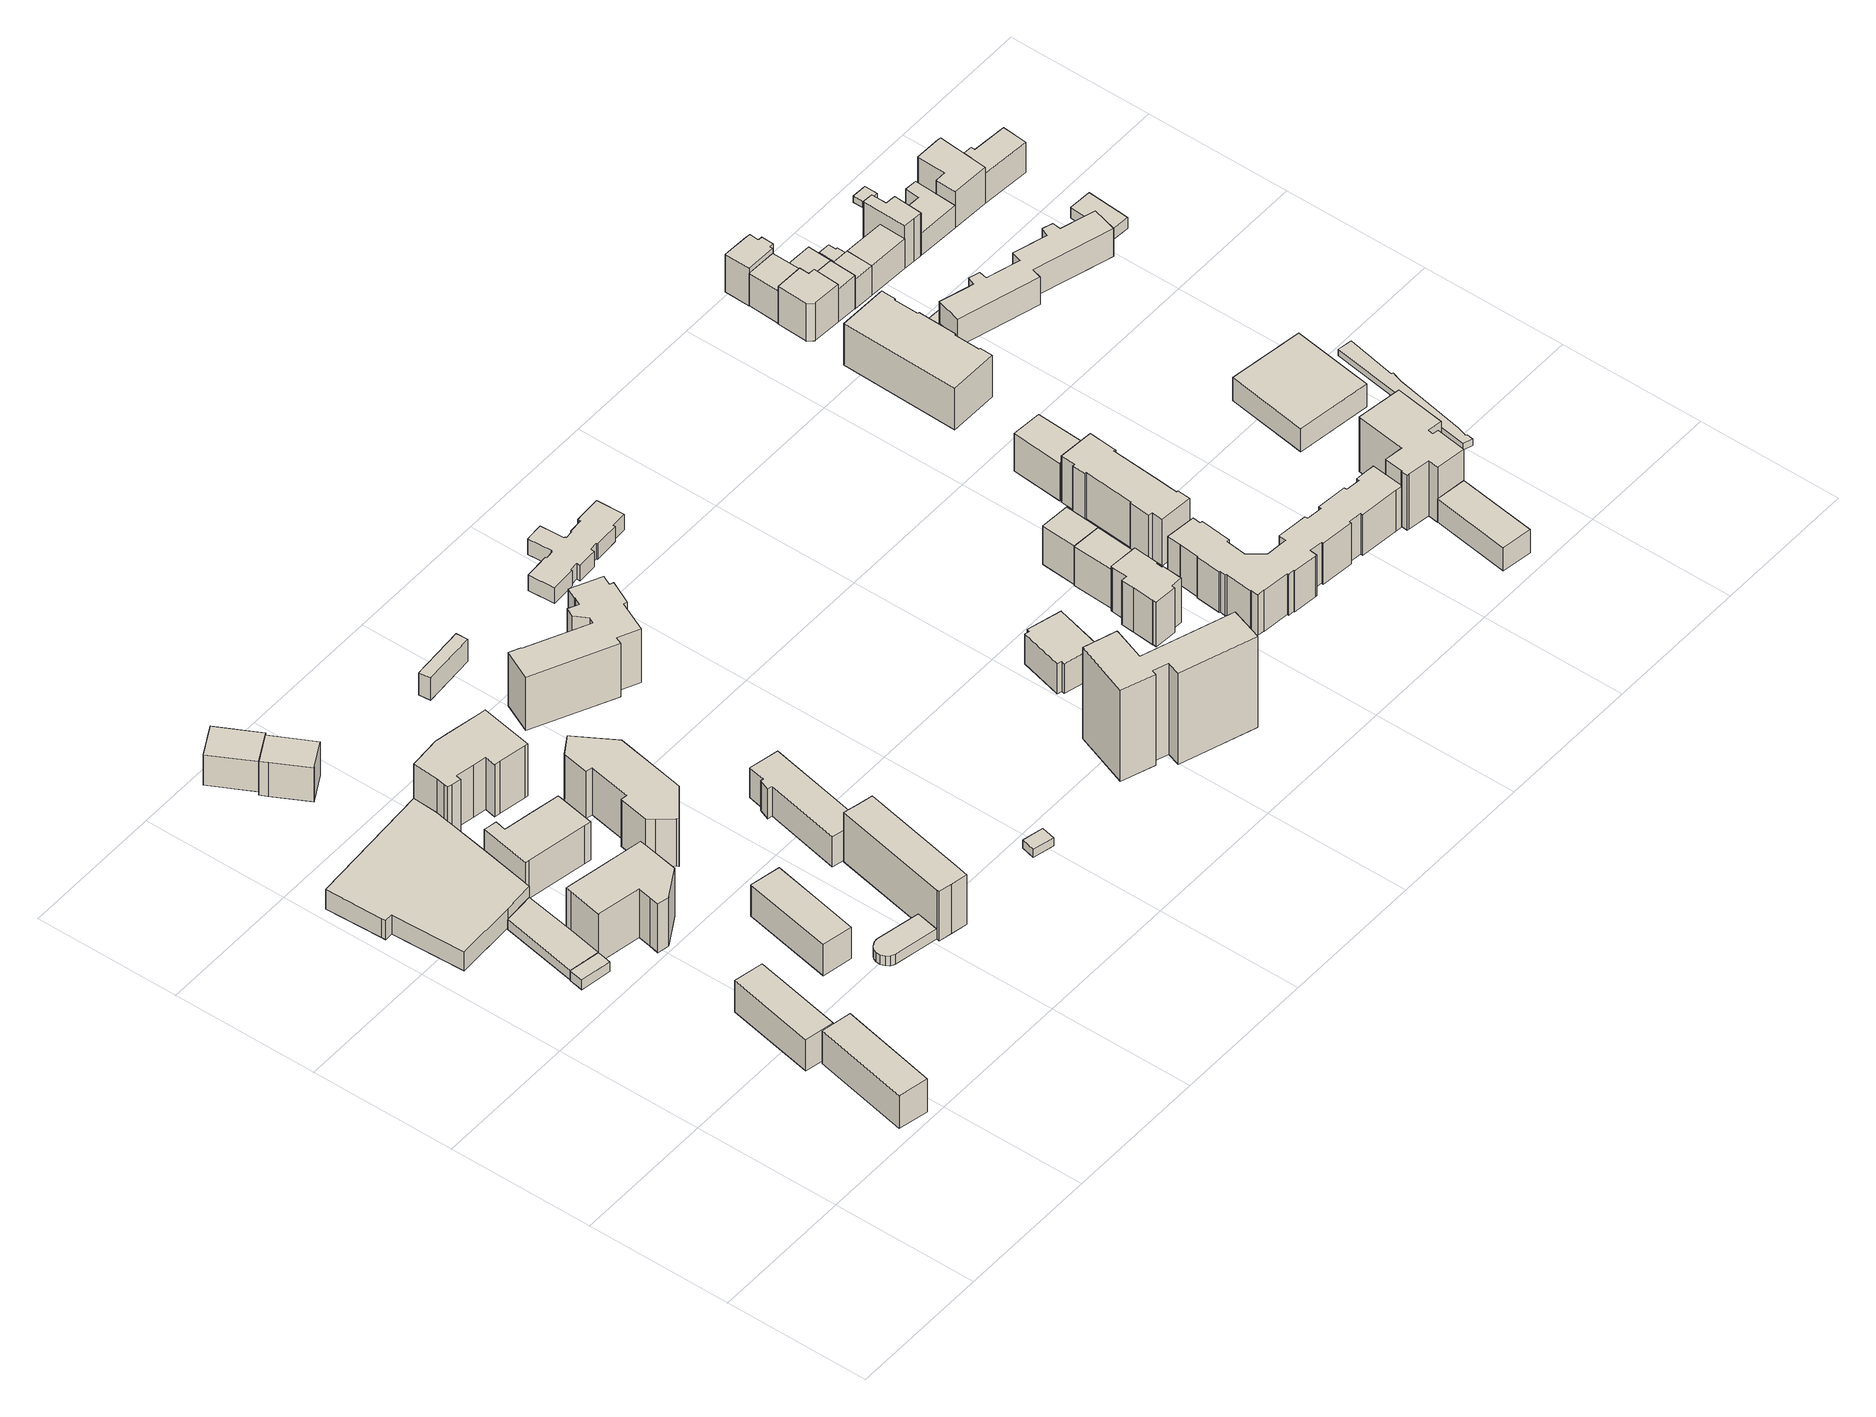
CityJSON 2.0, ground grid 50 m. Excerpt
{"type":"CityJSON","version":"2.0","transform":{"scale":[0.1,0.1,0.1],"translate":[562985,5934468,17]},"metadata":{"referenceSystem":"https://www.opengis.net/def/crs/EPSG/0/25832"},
"CityObjects":{
"building1":{"type":"Building","attributes":{"Gemeindeschluessel":"02200205","Geometrietyp2DReferenz":"3000","BezugspunktDach":"2000","function":"31001_1010","measuredHeight":13.28,"storeysAboveGround":4},"address":[{"country":"Germany","locality":"Hamburg","thoroughfareNumber":"5","thoroughfareName":"Steinheimplatz","postcode":"22767"}],"geometry":[{"type":"Solid","lod":"1","boundaries":[[[[0,1,2,3]],[[4,5,6,7]],[[2,4,7,3]],[[1,5,4,2]],[[0,6,5,1]],[[3,7,6,0]]]]}]},
"building2":{"type":"Building","attributes":{"Gemeindeschluessel":"02200205","Geometrietyp2DReferenz":"3000","BezugspunktDach":"2000","function":"31001_1010","measuredHeight":12.77,"storeysAboveGround":4},"address":[{"country":"Germany","locality":"Hamburg","thoroughfareNumber":"6","thoroughfareName":"Steinheimplatz","postcode":"22767"}],"geometry":[{"type":"Solid","lod":"1","boundaries":[[[[8,9,10,11]],[[12,13,14,15]],[[10,12,15,11]],[[9,13,12,10]],[[8,14,13,9]],[[11,15,14,8]]]]}]},
"building3":{"type":"Building","attributes":{"Gemeindeschluessel":"02200206","Geometrietyp2DReferenz":"3000","BezugspunktDach":"2000","function":"31001_2010","measuredHeight":3.93,"storeysAboveGround":1},"address":[{"country":"Germany","locality":"Hamburg","thoroughfareName":"Thadenstraße","postcode":"22767"}],"geometry":[{"type":"Solid","lod":"1","boundaries":[[[[16,17,18,19,20]],[[21,22,23,24,25]],[[19,21,25,20]],[[18,22,21,19]],[[17,23,22,18]],[[16,24,23,17]],[[20,25,24,16]]]]}]},
"building4":{"type":"Building","attributes":{"Gemeindeschluessel":"02200206","Geometrietyp2DReferenz":"3000","BezugspunktDach":"2000","function":"31001_2080","measuredHeight":3.88,"storeysAboveGround":1},"address":[{"country":"Germany","locality":"Hamburg","thoroughfareNumber":"162a","thoroughfareName":"Thadenstraße","postcode":"22767"}],"geometry":[{"type":"Solid","lod":"1","boundaries":[[[[26,27,28,29,30,31]],[[32,33,34,35,36,37]],[[30,32,37,31]],[[29,33,32,30]],[[28,34,33,29]],[[27,35,34,28]],[[26,36,35,27]],[[31,37,36,26]]]]}]},
"building5":{"type":"Building","attributes":{"Gemeindeschluessel":"02200206","Geometrietyp2DReferenz":"3000","BezugspunktDach":"2000","function":"31001_2100","measuredHeight":11.3,"storeysAboveGround":2},"address":[{"country":"Germany","locality":"Hamburg","thoroughfareNumber":"81","thoroughfareName":"Holstenstraße","postcode":"22767"}],"geometry":[{"type":"Solid","lod":"1","boundaries":[[[[38,39,40,41,42,43,44,45,46,47,48,49,50]],[[51,52,53,54,55,56,57,58,59,60,61,62,63]],[[49,51,63,50]],[[48,52,51,49]],[[47,53,52,48]],[[46,54,53,47]],[[45,55,54,46]],[[44,56,55,45]],[[43,57,56,44]],[[42,58,57,43]],[[41,59,58,42]],[[40,60,59,41]],[[39,61,60,40]],[[38,62,61,39]],[[50,63,62,38]]]]}]},
"building6":{"type":"Building","attributes":{"Gemeindeschluessel":"02200206","Geometrietyp2DReferenz":"3000","BezugspunktDach":"2000","function":"31001_1010","measuredHeight":19.68,"storeysAboveGround":6},"address":[{"country":"Germany","locality":"Hamburg","thoroughfareNumber":"160a","thoroughfareName":"Thadenstraße","postcode":"22767"}],"geometry":[{"type":"Solid","lod":"1","boundaries":[[[[64,65,66,67,68,69,18,17,70,71,72,73,74,75,76,77]],[[78,79,80,81,82,83,84,85,86,87,88,89,90,91,92,93]],[[76,78,93,77]],[[75,79,78,76]],[[74,80,79,75]],[[73,81,80,74]],[[72,82,81,73]],[[71,83,82,72]],[[70,84,83,71]],[[17,85,84,70]],[[18,86,85,17]],[[69,87,86,18]],[[68,88,87,69]],[[67,89,88,68]],[[66,90,89,67]],[[65,91,90,66]],[[64,92,91,65]],[[77,93,92,64]]]]}]},
"building7":{"type":"Building","attributes":{"Gemeindeschluessel":"02200206","Geometrietyp2DReferenz":"3000","BezugspunktDach":"2000","function":"31001_1010","measuredHeight":18.63,"storeysAboveGround":6},"address":[{"country":"Germany","locality":"Hamburg","thoroughfareNumber":"160b","thoroughfareName":"Thadenstraße","postcode":"22767"}],"geometry":[{"type":"Solid","lod":"1","boundaries":[[[[94,95,96,97,98,99,100,101,102,103,104,105]],[[106,107,108,109,110,111,112,113,114,115,116,117]],[[104,106,117,105]],[[103,107,106,104]],[[102,108,107,103]],[[101,109,108,102]],[[100,110,109,101]],[[99,111,110,100]],[[98,112,111,99]],[[97,113,112,98]],[[96,114,113,97]],[[95,115,114,96]],[[94,116,115,95]],[[105,117,116,94]]]]}]},
"building8":{"type":"Building","attributes":{"Gemeindeschluessel":"02200205","Geometrietyp2DReferenz":"3000","BezugspunktDach":"2000","function":"31001_1010","measuredHeight":12.73,"storeysAboveGround":4},"address":[{"country":"Germany","locality":"Hamburg","thoroughfareNumber":"9","thoroughfareName":"Steinheimplatz","postcode":"22767"}],"geometry":[{"type":"Solid","lod":"1","boundaries":[[[[118,119,120,121]],[[122,123,124,125]],[[120,122,125,121]],[[119,123,122,120]],[[118,124,123,119]],[[121,125,124,118]]]]}]},
"building9":{"type":"Building","attributes":{"Gemeindeschluessel":"02200206","Geometrietyp2DReferenz":"3000","BezugspunktDach":"2000","function":"31001_1010","measuredHeight":12.3,"storeysAboveGround":4},"address":[{"country":"Germany","locality":"Hamburg","thoroughfareNumber":"2","thoroughfareName":"Mumsenstraße","postcode":"22767"}],"geometry":[{"type":"Solid","lod":"1","boundaries":[[[[126,127,128,129,130]],[[131,132,133,134,135]],[[129,131,135,130]],[[128,132,131,129]],[[127,133,132,128]],[[126,134,133,127]],[[130,135,134,126]]]]}]},
"building10":{"type":"Building","attributes":{"Gemeindeschluessel":"02200206","Geometrietyp2DReferenz":"3000","BezugspunktDach":"2000","function":"31001_1010","measuredHeight":13.77,"storeysAboveGround":4},"address":[{"country":"Germany","locality":"Hamburg","thoroughfareNumber":"10","thoroughfareName":"Norderreihe","postcode":"22767"}],"geometry":[{"type":"Solid","lod":"1","boundaries":[[[[136,137,138,139,140,141]],[[142,143,144,145,146,147]],[[140,142,147,141]],[[139,143,142,140]],[[138,144,143,139]],[[137,145,144,138]],[[136,146,145,137]],[[141,147,146,136]]]]}]},
"building11":{"type":"Building","attributes":{"Gemeindeschluessel":"02200205","Geometrietyp2DReferenz":"3000","BezugspunktDach":"2000","function":"31001_2080","measuredHeight":3.96,"storeysAboveGround":1},"address":[{"country":"Germany","locality":"Hamburg","thoroughfareNumber":"10","thoroughfareName":"Steinheimplatz","postcode":"22767"}],"geometry":[{"type":"Solid","lod":"1","boundaries":[[[[148,149,150,151,152,153,154,155,156,157,158]],[[159,160,161,162,163,164,165,166,167,168,169]],[[157,159,169,158]],[[156,160,159,157]],[[155,161,160,156]],[[154,162,161,155]],[[153,163,162,154]],[[152,164,163,153]],[[151,165,164,152]],[[150,166,165,151]],[[149,167,166,150]],[[148,168,167,149]],[[158,169,168,148]]]]}]},
"building12":{"type":"Building","attributes":{"Gemeindeschluessel":"02200206","Geometrietyp2DReferenz":"3000","BezugspunktDach":"2000","function":"31001_1010","measuredHeight":25.54,"storeysAboveGround":8},"address":[{"country":"Germany","locality":"Hamburg","thoroughfareNumber":"21","thoroughfareName":"Norderreihe","postcode":"22767"}],"geometry":[{"type":"Solid","lod":"1","boundaries":[[[[170,171,172,173,174,175,176,177,178,179,180,181,182,183,184,185,186,187,188]],[[189,190,191,192,193,194,195,196,197,198,199,200,201,202,203,204,205,206,207]],[[187,189,207,188]],[[186,190,189,187]],[[185,191,190,186]],[[184,192,191,185]],[[183,193,192,184]],[[182,194,193,183]],[[181,195,194,182]],[[180,196,195,181]],[[179,197,196,180]],[[178,198,197,179]],[[177,199,198,178]],[[176,200,199,177]],[[175,201,200,176]],[[174,202,201,175]],[[173,203,202,174]],[[172,204,203,173]],[[171,205,204,172]],[[170,206,205,171]],[[188,207,206,170]]]]}]},
"building13":{"type":"Building","attributes":{"Gemeindeschluessel":"02200206","Geometrietyp2DReferenz":"3000","BezugspunktDach":"2000","function":"31001_1010","measuredHeight":19.13,"storeysAboveGround":6},"address":[{"country":"Germany","locality":"Hamburg","thoroughfareNumber":"158a","thoroughfareName":"Thadenstraße","postcode":"22767"}],"geometry":[{"type":"Solid","lod":"1","boundaries":[[[[208,209,210,211,212,213,214,215,216,217,218,219,220,221]],[[222,223,224,225,226,227,228,229,230,231,232,233,234,235]],[[220,222,235,221]],[[219,223,222,220]],[[218,224,223,219]],[[217,225,224,218]],[[216,226,225,217]],[[215,227,226,216]],[[214,228,227,215]],[[213,229,228,214]],[[212,230,229,213]],[[211,231,230,212]],[[210,232,231,211]],[[209,233,232,210]],[[208,234,233,209]],[[221,235,234,208]]]]}]},
"building14":{"type":"Building","attributes":{"Gemeindeschluessel":"02200205","Geometrietyp2DReferenz":"3000","BezugspunktDach":"2000","function":"31001_1010","measuredHeight":20.03,"storeysAboveGround":4},"address":[{"country":"Germany","locality":"Hamburg","thoroughfareNumber":"9","thoroughfareName":"Gählerstraße","postcode":"22767"}],"geometry":[{"type":"Solid","lod":"1","boundaries":[[[[154,236,237,238,239,240,241,242]],[[243,244,245,246,247,248,249,250]],[[241,243,250,242]],[[240,244,243,241]],[[239,245,244,240]],[[238,246,245,239]],[[237,247,246,238]],[[236,248,247,237]],[[154,249,248,236]],[[242,250,249,154]]]]}]},
"building15":{"type":"Building","attributes":{"Gemeindeschluessel":"02200205","Geometrietyp2DReferenz":"3000","BezugspunktDach":"2000","function":"31001_1010","measuredHeight":12.07,"storeysAboveGround":4},"address":[{"country":"Germany","locality":"Hamburg","thoroughfareNumber":"15","thoroughfareName":"Gählerstraße","postcode":"22767"}],"geometry":[{"type":"Solid","lod":"1","boundaries":[[[[251,252,253,254,255,256,257,258,259]],[[260,261,262,263,264,265,266,267,268]],[[258,260,268,259]],[[257,261,260,258]],[[256,262,261,257]],[[255,263,262,256]],[[254,264,263,255]],[[253,265,264,254]],[[252,266,265,253]],[[251,267,266,252]],[[259,268,267,251]]]]}]},
"building16":{"type":"Building","attributes":{"Gemeindeschluessel":"02200206","Geometrietyp2DReferenz":"3000","BezugspunktDach":"2000","function":"31001_2700","measuredHeight":9,"storeysAboveGround":1},"address":[{"country":"Germany","locality":"Hamburg","thoroughfareName":"Norderreihe","postcode":"22767"}],"geometry":[{"type":"Solid","lod":"1","boundaries":[[[[269,270,271,272]],[[273,274,275,276]],[[271,273,276,272]],[[270,274,273,271]],[[269,275,274,270]],[[272,276,275,269]]]]}]},
"building17":{"type":"Building","attributes":{"Gemeindeschluessel":"02200205","Geometrietyp2DReferenz":"3000","BezugspunktDach":"2000","function":"31001_3060","measuredHeight":3.54,"storeysAboveGround":1},"address":[{"country":"Germany","locality":"Hamburg","thoroughfareName":"Gählerstraße","postcode":"22767"}],"geometry":[{"type":"Solid","lod":"1","boundaries":[[[[277,278,279,280]],[[281,282,283,284]],[[279,281,284,280]],[[278,282,281,279]],[[277,283,282,278]],[[280,284,283,277]]]]}]},
"building18":{"type":"Building","attributes":{"Gemeindeschluessel":"02200206","Geometrietyp2DReferenz":"3000","BezugspunktDach":"2000","function":"31001_1120","measuredHeight":37.53,"storeysAboveGround":12},"address":[{"country":"Germany","locality":"Hamburg","thoroughfareNumber":"3","thoroughfareName":"Norderreihe","postcode":"22767"}],"geometry":[{"type":"Solid","lod":"1","boundaries":[[[[285,286,287,288,289,290,291,292,293,294,295,296,297,298,299,300,301,302,303,304]],[[305,306,307,308,309,310,311,312,313,314,315,316,317,318,319,320,321,322,323,324]],[[303,305,324,304]],[[302,306,305,303]],[[301,307,306,302]],[[300,308,307,301]],[[299,309,308,300]],[[298,310,309,299]],[[297,311,310,298]],[[296,312,311,297]],[[295,313,312,296]],[[294,314,313,295]],[[293,315,314,294]],[[292,316,315,293]],[[291,317,316,292]],[[290,318,317,291]],[[289,319,318,290]],[[288,320,319,289]],[[287,321,320,288]],[[286,322,321,287]],[[285,323,322,286]],[[304,324,323,285]]]]}]},
"building19":{"type":"Building","attributes":{"Gemeindeschluessel":"02200205","Geometrietyp2DReferenz":"3000","BezugspunktDach":"2000","function":"31001_1010","measuredHeight":39.77,"storeysAboveGround":13},"address":[{"country":"Germany","locality":"Hamburg","thoroughfareNumber":"15","thoroughfareName":"Scheplerstraße","postcode":"22767"}],"geometry":[{"type":"Solid","lod":"1","boundaries":[[[[325,326,327,328,329,330,331,332,333,334]],[[335,336,337,338,339,340,341,342,343,344]],[[333,335,344,334]],[[332,336,335,333]],[[331,337,336,332]],[[330,338,337,331]],[[329,339,338,330]],[[328,340,339,329]],[[327,341,340,328]],[[326,342,341,327]],[[325,343,342,326]],[[334,344,343,325]]]]}]},
"building20":{"type":"Building","attributes":{"Gemeindeschluessel":"02200206","Geometrietyp2DReferenz":"3000","BezugspunktDach":"2000","function":"31001_1120","measuredHeight":9.34,"storeysAboveGround":2},"address":[{"country":"Germany","locality":"Hamburg","thoroughfareNumber":"2","thoroughfareName":"Norderreihe","postcode":"22767"}],"geometry":[{"type":"Solid","lod":"1","boundaries":[[[[345,346,347,348,349,350,351,352,353,354,355,356,357,358,359,360,361,362,363,364,365,366,367,368,369,370,371,372,373]],[[374,375,376,377,378,379,380,381,382,383,384,385,386,387,388,389,390,391,392,393,394,395,396,397,398,399,400,401,402]],[[372,374,402,373]],[[371,375,374,372]],[[370,376,375,371]],[[369,377,376,370]],[[368,378,377,369]],[[367,379,378,368]],[[366,380,379,367]],[[365,381,380,366]],[[364,382,381,365]],[[363,383,382,364]],[[362,384,383,363]],[[361,385,384,362]],[[360,386,385,361]],[[359,387,386,360]],[[358,388,387,359]],[[357,389,388,358]],[[356,390,389,357]],[[355,391,390,356]],[[354,392,391,355]],[[353,393,392,354]],[[352,394,393,353]],[[351,395,394,352]],[[350,396,395,351]],[[349,397,396,350]],[[348,398,397,349]],[[347,399,398,348]],[[346,400,399,347]],[[345,401,400,346]],[[373,402,401,345]]]]}]},
"building21":{"type":"Building","attributes":{"Gemeindeschluessel":"02200205","Geometrietyp2DReferenz":"3000","BezugspunktDach":"2000","function":"31001_1010","measuredHeight":13.7,"storeysAboveGround":3},"address":[{"country":"Germany","locality":"Hamburg","thoroughfareNumber":"75a","thoroughfareName":"Scheplerstraße","postcode":"22767"}],"geometry":[{"type":"Solid","lod":"1","boundaries":[[[[403,404,405,406,407,408,409,410,411,412]],[[413,414,415,416,417,418,419,420,421,422]],[[411,413,422,412]],[[410,414,413,411]],[[409,415,414,410]],[[408,416,415,409]],[[407,417,416,408]],[[406,418,417,407]],[[405,419,418,406]],[[404,420,419,405]],[[403,421,420,404]],[[412,422,421,403]]]]}]},
"building22":{"type":"Building","attributes":{"Gemeindeschluessel":"02200205","Geometrietyp2DReferenz":"3000","BezugspunktDach":"2000","function":"31001_1010","measuredHeight":18.49,"storeysAboveGround":6},"address":[{"country":"Germany","locality":"Hamburg","thoroughfareNumber":"75","thoroughfareName":"Scheplerstraße","postcode":"22767"}],"geometry":[{"type":"Solid","lod":"1","boundaries":[[[[423,424,425,426,427,428,429,430,431,432,433,434,435,436,437,438,439,440]],[[441,442,443,444,445,446,447,448,449,450,451,452,453,454,455,456,457,458]],[[439,441,458,440]],[[438,442,441,439]],[[437,443,442,438]],[[436,444,443,437]],[[435,445,444,436]],[[434,446,445,435]],[[433,447,446,434]],[[432,448,447,433]],[[431,449,448,432]],[[430,450,449,431]],[[429,451,450,430]],[[428,452,451,429]],[[427,453,452,428]],[[426,454,453,427]],[[425,455,454,426]],[[424,456,455,425]],[[423,457,456,424]],[[440,458,457,423]]]]}]},
"building23":{"type":"Building","attributes":{"Gemeindeschluessel":"02200205","Geometrietyp2DReferenz":"3000","BezugspunktDach":"2000","function":"31001_1010","measuredHeight":18.82,"storeysAboveGround":4},"address":[{"country":"Germany","locality":"Hamburg","thoroughfareNumber":"79","thoroughfareName":"Scheplerstraße","postcode":"22767"}],"geometry":[{"type":"Solid","lod":"1","boundaries":[[[[459,460,461,462]],[[463,464,465,466]],[[461,463,466,462]],[[460,464,463,461]],[[459,465,464,460]],[[462,466,465,459]]]]}]},
"building24":{"type":"Building","attributes":{"Gemeindeschluessel":"02200205","Geometrietyp2DReferenz":"3000","BezugspunktDach":"2000","function":"31001_1010","measuredHeight":18.5,"storeysAboveGround":4},"address":[{"country":"Germany","locality":"Hamburg","thoroughfareNumber":"81","thoroughfareName":"Scheplerstraße","postcode":"22767"}],"geometry":[{"type":"Solid","lod":"1","boundaries":[[[[467,468,469,470]],[[471,472,473,474]],[[469,471,474,470]],[[468,472,471,469]],[[467,473,472,468]],[[470,474,473,467]]]]}]},
"building25":{"type":"Building","attributes":{"Gemeindeschluessel":"02200205","Geometrietyp2DReferenz":"3000","BezugspunktDach":"2000","function":"31001_1010","measuredHeight":20.7,"storeysAboveGround":4},"address":[{"country":"Germany","locality":"Hamburg","thoroughfareNumber":"80","thoroughfareName":"Scheplerstraße","postcode":"22767"}],"geometry":[{"type":"Solid","lod":"1","boundaries":[[[[475,476,477,478,479,480,481,482,483,484,485,486,487,488,489,490,491,492]],[[493,494,495,496,497,498,499,500,501,502,503,504,505,506,507,508,509,510]],[[491,493,510,492]],[[490,494,493,491]],[[489,495,494,490]],[[488,496,495,489]],[[487,497,496,488]],[[486,498,497,487]],[[485,499,498,486]],[[484,500,499,485]],[[483,501,500,484]],[[482,502,501,483]],[[481,503,502,482]],[[480,504,503,481]],[[479,505,504,480]],[[478,506,505,479]],[[477,507,506,478]],[[476,508,507,477]],[[475,509,508,476]],[[492,510,509,475]]]]}]},
"building26":{"type":"Building","attributes":{"Gemeindeschluessel":"02200205","Geometrietyp2DReferenz":"3000","BezugspunktDach":"2000","function":"31001_1010","measuredHeight":19.27,"storeysAboveGround":4},"address":[{"country":"Germany","locality":"Hamburg","thoroughfareNumber":"10","thoroughfareName":"Saßstraße","postcode":"22767"}],"geometry":[{"type":"Solid","lod":"1","boundaries":[[[[511,512,513,514,515,516,517,518,519,520,521,522,523,524,525,526,527,528,529,530,531,532,533,534,535,536,537,538,539,540,541,542,543,544,545,546,547,548,549,550,551,552,553,554,555,556,557,558,559,560,561,562]],[[563,564,565,566,567,568,569,570,571,572,573,574,575,576,577,578,579,580,581,582,583,584,585,586,587,588,589,590,591,592,593,594,595,596,597,598,599,600,601,602,603,604,605,606,607,608,609,610,611,612,613,614]],[[561,563,614,562]],[[560,564,563,561]],[[559,565,564,560]],[[558,566,565,559]],[[557,567,566,558]],[[556,568,567,557]],[[555,569,568,556]],[[554,570,569,555]],[[553,571,570,554]],[[552,572,571,553]],[[551,573,572,552]],[[550,574,573,551]],[[549,575,574,550]],[[548,576,575,549]],[[547,577,576,548]],[[546,578,577,547]],[[545,579,578,546]],[[544,580,579,545]],[[543,581,580,544]],[[542,582,581,543]],[[541,583,582,542]],[[540,584,583,541]],[[539,585,584,540]],[[538,586,585,539]],[[537,587,586,538]],[[536,588,587,537]],[[535,589,588,536]],[[534,590,589,535]],[[533,591,590,534]],[[532,592,591,533]],[[531,593,592,532]],[[530,594,593,531]],[[529,595,594,530]],[[528,596,595,529]],[[527,597,596,528]],[[526,598,597,527]],[[525,599,598,526]],[[524,600,599,525]],[[523,601,600,524]],[[522,602,601,523]],[[521,603,602,522]],[[520,604,603,521]],[[519,605,604,520]],[[518,606,605,519]],[[517,607,606,518]],[[516,608,607,517]],[[515,609,608,516]],[[514,610,609,515]],[[513,611,610,514]],[[512,612,611,513]],[[511,613,612,512]],[[562,614,613,511]]]]}]},
"building27":{"type":"Building","attributes":{"Gemeindeschluessel":"02200205","Geometrietyp2DReferenz":"3000","BezugspunktDach":"2000","function":"31001_2460","measuredHeight":3.29,"storeysAboveGround":1},"address":[{"country":"Germany","locality":"Hamburg","thoroughfareName":"Scheplerstraße","postcode":"22767"}],"geometry":[{"type":"Solid","lod":"1","boundaries":[[[[615,616,617,618,619,620,621,622,623]],[[624,625,626,627,628,629,630,631,632]],[[622,624,632,623]],[[621,625,624,622]],[[620,626,625,621]],[[619,627,626,620]],[[618,628,627,619]],[[617,629,628,618]],[[616,630,629,617]],[[615,631,630,616]],[[623,632,631,615]]]]}]},
"building28":{"type":"Building","attributes":{"Gemeindeschluessel":"02200205","Geometrietyp2DReferenz":"3000","BezugspunktDach":"2000","function":"31001_1010","measuredHeight":17.6,"storeysAboveGround":4},"address":[{"country":"Germany","locality":"Hamburg","thoroughfareNumber":"82","thoroughfareName":"Scheplerstraße","postcode":"22767"}],"geometry":[{"type":"Solid","lod":"1","boundaries":[[[[633,634,635,636,637]],[[638,639,640,641,642]],[[636,638,642,637]],[[635,639,638,636]],[[634,640,639,635]],[[633,641,640,634]],[[637,642,641,633]]]]}]},
"building29":{"type":"Building","attributes":{"name":"Grundschule Thadenstraße","Gemeindeschluessel":"02200205","Geometrietyp2DReferenz":"3000","BezugspunktDach":"2000","function":"31001_3020","measuredHeight":18.38,"storeysAboveGround":4},"address":[{"country":"Germany","locality":"Hamburg","thoroughfareNumber":"147","thoroughfareName":"Thadenstraße","postcode":"22767"}],"geometry":[{"type":"Solid","lod":"1","boundaries":[[[[643,644,645,646,647,648,649,650,651,652,653,654,655]],[[656,657,658,659,660,661,662,663,664,665,666,667,668]],[[654,656,668,655]],[[653,657,656,654]],[[652,658,657,653]],[[651,659,658,652]],[[650,660,659,651]],[[649,661,660,650]],[[648,662,661,649]],[[647,663,662,648]],[[646,664,663,647]],[[645,665,664,646]],[[644,666,665,645]],[[643,667,666,644]],[[655,668,667,643]]]]}]},
"building30":{"type":"Building","attributes":{"Gemeindeschluessel":"02200205","Geometrietyp2DReferenz":"3000","BezugspunktDach":"2000","function":"31001_1010","measuredHeight":9.4,"storeysAboveGround":3},"address":[{"country":"Germany","locality":"Hamburg","thoroughfareNumber":"4","thoroughfareName":"Carlebachstraße","postcode":"22767"}],"geometry":[{"type":"Solid","lod":"1","boundaries":[[[[669,670,671,672]],[[673,674,675,676]],[[671,673,676,672]],[[670,674,673,671]],[[669,675,674,670]],[[672,676,675,669]]]]}]},
"building31":{"type":"Building","attributes":{"Gemeindeschluessel":"02200206","Geometrietyp2DReferenz":"3000","BezugspunktDach":"2000","function":"31001_1120","measuredHeight":17.45,"storeysAboveGround":3},"address":[{"country":"Germany","locality":"Hamburg","thoroughfareNumber":"146","thoroughfareName":"Thadenstraße","postcode":"22767"}],"geometry":[{"type":"Solid","lod":"1","boundaries":[[[[677,678,679,680,681,682,683,684,685]],[[686,687,688,689,690,691,692,693,694]],[[684,686,694,685]],[[683,687,686,684]],[[682,688,687,683]],[[681,689,688,682]],[[680,690,689,681]],[[679,691,690,680]],[[678,692,691,679]],[[677,693,692,678]],[[685,694,693,677]]]]}]},
"building32":{"type":"Building","attributes":{"Gemeindeschluessel":"02200206","Geometrietyp2DReferenz":"3000","BezugspunktDach":"2000","function":"31001_1010","measuredHeight":15.38,"storeysAboveGround":3},"address":[{"country":"Germany","locality":"Hamburg","thoroughfareNumber":"2","thoroughfareName":"Wohlers Allee","postcode":"22767"}],"geometry":[{"type":"Solid","lod":"1","boundaries":[[[[695,696,697,698,699,700]],[[701,702,703,704,705,706]],[[699,701,706,700]],[[698,702,701,699]],[[697,703,702,698]],[[696,704,703,697]],[[695,705,704,696]],[[700,706,705,695]]]]}]},
"building33":{"type":"Building","attributes":{"Gemeindeschluessel":"02200205","Geometrietyp2DReferenz":"3000","BezugspunktDach":"2000","function":"31001_1010","measuredHeight":23.66,"storeysAboveGround":7},"address":[{"country":"Germany","locality":"Hamburg","thoroughfareNumber":"2","thoroughfareName":"Saßstraße","postcode":"22767"}],"geometry":[{"type":"Solid","lod":"1","boundaries":[[[[707,708,709,710,711,712,713,714,715,716,717,718,719,720,721]],[[722,723,724,725,726,727,728,729,730,731,732,733,734,735,736]],[[720,722,736,721]],[[719,723,722,720]],[[718,724,723,719]],[[717,725,724,718]],[[716,726,725,717]],[[715,727,726,716]],[[714,728,727,715]],[[713,729,728,714]],[[712,730,729,713]],[[711,731,730,712]],[[710,732,731,711]],[[709,733,732,710]],[[708,734,733,709]],[[707,735,734,708]],[[721,736,735,707]]]]}]},
"building34":{"type":"Building","attributes":{"Gemeindeschluessel":"02200206","Geometrietyp2DReferenz":"3000","BezugspunktDach":"2000","function":"31001_1010","measuredHeight":15.86,"storeysAboveGround":4},"address":[{"country":"Germany","locality":"Hamburg","thoroughfareNumber":"4","thoroughfareName":"Wohlers Allee","postcode":"22767"}],"geometry":[{"type":"Solid","lod":"1","boundaries":[[[[737,738,739,740,741,742,743,744,745,746]],[[747,748,749,750,751,752,753,754,755,756]],[[745,747,756,746]],[[744,748,747,745]],[[743,749,748,744]],[[742,750,749,743]],[[741,751,750,742]],[[740,752,751,741]],[[739,753,752,740]],[[738,754,753,739]],[[737,755,754,738]],[[746,756,755,737]]]]}]},
"building35":{"type":"Building","attributes":{"Gemeindeschluessel":"02200206","Geometrietyp2DReferenz":"3000","BezugspunktDach":"2000","function":"31001_1010","measuredHeight":14.77,"storeysAboveGround":3},"address":[{"country":"Germany","locality":"Hamburg","thoroughfareNumber":"144","thoroughfareName":"Thadenstraße","postcode":"22767"}],"geometry":[{"type":"Solid","lod":"1","boundaries":[[[[685,684,757,758,759]],[[760,761,762,763,764]],[[758,760,764,759]],[[757,761,760,758]],[[684,762,761,757]],[[685,763,762,684]],[[759,764,763,685]]]]}]},
"building36":{"type":"Building","attributes":{"Gemeindeschluessel":"02200205","Geometrietyp2DReferenz":"3000","BezugspunktDach":"2000","function":"51009_1610","measuredHeight":2.41},"address":[{"country":"Germany","locality":"Hamburg","postcode":"22767"}],"geometry":[{"type":"Solid","lod":"1","boundaries":[[[[765,766,767,768,769,770,771,772,773,774]],[[775,776,777,778,779,780,781,782,783,784]],[[773,775,784,774]],[[772,776,775,773]],[[771,777,776,772]],[[770,778,777,771]],[[769,779,778,770]],[[768,780,779,769]],[[767,781,780,768]],[[766,782,781,767]],[[765,783,782,766]],[[774,784,783,765]]]]}]},
"building37":{"type":"Building","attributes":{"Gemeindeschluessel":"02200206","Geometrietyp2DReferenz":"3000","BezugspunktDach":"2000","function":"31001_2100","measuredHeight":8.42,"storeysAboveGround":2},"address":[{"country":"Germany","locality":"Hamburg","thoroughfareName":"Wohlers Allee","postcode":"22767"}],"geometry":[{"type":"Solid","lod":"1","boundaries":[[[[785,786,787,788,789,790,791,792,793,794,795,796,797,798,799]],[[800,801,802,803,804,805,806,807,808,809,810,811,812,813,814]],[[798,800,814,799]],[[797,801,800,798]],[[796,802,801,797]],[[795,803,802,796]],[[794,804,803,795]],[[793,805,804,794]],[[792,806,805,793]],[[791,807,806,792]],[[790,808,807,791]],[[789,809,808,790]],[[788,810,809,789]],[[787,811,810,788]],[[786,812,811,787]],[[785,813,812,786]],[[799,814,813,785]]]]}]},
"building38":{"type":"Building","attributes":{"Gemeindeschluessel":"02200206","Geometrietyp2DReferenz":"3000","BezugspunktDach":"2000","function":"31001_1010","measuredHeight":13.84,"storeysAboveGround":3},"address":[{"country":"Germany","locality":"Hamburg","thoroughfareNumber":"142","thoroughfareName":"Thadenstraße","postcode":"22767"}],"geometry":[{"type":"Solid","lod":"1","boundaries":[[[[786,785,815,816]],[[817,818,819,820]],[[815,817,820,816]],[[785,818,817,815]],[[786,819,818,785]],[[816,820,819,786]]]]}]},
"building39":{"type":"Building","attributes":{"Gemeindeschluessel":"02200205","Geometrietyp2DReferenz":"3000","BezugspunktDach":"2000","function":"31001_3210","measuredHeight":9.3,"storeysAboveGround":1},"address":[{"country":"Germany","locality":"Hamburg","thoroughfareName":"Winklers Platz","postcode":"22767"}],"geometry":[{"type":"Solid","lod":"1","boundaries":[[[[821,822,823,824]],[[825,826,827,828]],[[823,825,828,824]],[[822,826,825,823]],[[821,827,826,822]],[[824,828,827,821]]]]}]},
"building40":{"type":"Building","attributes":{"Gemeindeschluessel":"02200206","Geometrietyp2DReferenz":"3000","BezugspunktDach":"2000","function":"31001_1130","measuredHeight":4.65,"storeysAboveGround":1},"address":[{"country":"Germany","locality":"Hamburg","thoroughfareName":"Thadenstraße","postcode":"22767"}],"geometry":[{"type":"Solid","lod":"1","boundaries":[[[[829,830,831,785,799,832,833,834]],[[835,836,837,838,839,840,841,842]],[[833,835,842,834]],[[832,836,835,833]],[[799,837,836,832]],[[785,838,837,799]],[[831,839,838,785]],[[830,840,839,831]],[[829,841,840,830]],[[834,842,841,829]]]]}]},
"building41":{"type":"Building","attributes":{"Gemeindeschluessel":"02200206","Geometrietyp2DReferenz":"3000","BezugspunktDach":"2000","function":"31001_1010","measuredHeight":13.87,"storeysAboveGround":3},"address":[{"country":"Germany","locality":"Hamburg","thoroughfareNumber":"138","thoroughfareName":"Thadenstraße","postcode":"22767"}],"geometry":[{"type":"Solid","lod":"1","boundaries":[[[[785,831,843,844,815]],[[845,846,847,818,817]],[[844,845,817,815]],[[843,846,845,844]],[[831,847,846,843]],[[785,818,847,831]],[[815,817,818,785]]]]}]},
"building42":{"type":"Building","attributes":{"Geometrietyp2DReferenz":"3000","Gemeindeschluessel":"02200205","BezugspunktDach":"2000","function":"31001_3020","measuredHeight":11.4,"storeysAboveGround":3},"address":[{"country":"Germany","locality":"Hamburg","thoroughfareNumber":"125","thoroughfareName":"Thadenstraße","postcode":"22767"}],"geometry":[{"type":"Solid","lod":"1","boundaries":[[[[848,849,850,851,852,853,854,855,856,857,858,859,860,861,862,863]],[[864,865,866,867,868,869,870,871,872,873,874,875,876,877,878,879]],[[862,864,879,863]],[[861,865,864,862]],[[860,866,865,861]],[[859,867,866,860]],[[858,868,867,859]],[[857,869,868,858]],[[856,870,869,857]],[[855,871,870,856]],[[854,872,871,855]],[[853,873,872,854]],[[852,874,873,853]],[[851,875,874,852]],[[850,876,875,851]],[[849,877,876,850]],[[848,878,877,849]],[[863,879,878,848]]]]}]},
"building43":{"type":"Building","attributes":{"Gemeindeschluessel":"02200206","Geometrietyp2DReferenz":"3000","BezugspunktDach":"2000","function":"31001_1010","measuredHeight":17.39,"storeysAboveGround":4},"address":[{"country":"Germany","locality":"Hamburg","thoroughfareNumber":"134","thoroughfareName":"Thadenstraße","postcode":"22767"}],"geometry":[{"type":"Solid","lod":"1","boundaries":[[[[880,881,882,883,884,885,886,887,844]],[[888,889,890,891,892,893,894,895,896]],[[887,888,896,844]],[[886,889,888,887]],[[885,890,889,886]],[[884,891,890,885]],[[883,892,891,884]],[[882,893,892,883]],[[881,894,893,882]],[[880,895,894,881]],[[844,896,895,880]]]]}]},
"building44":{"type":"Building","attributes":{"Gemeindeschluessel":"02200205","Geometrietyp2DReferenz":"3000","BezugspunktDach":"2000","function":"51009_1610","measuredHeight":2.62},"address":[{"country":"Germany","locality":"Hamburg","postcode":"22767"}],"geometry":[{"type":"Solid","lod":"1","boundaries":[[[[897,898,899,900,901,902,903,904,905,906]],[[907,908,909,910,911,912,913,914,915,916]],[[905,907,916,906]],[[904,908,907,905]],[[903,909,908,904]],[[902,910,909,903]],[[901,911,910,902]],[[900,912,911,901]],[[899,913,912,900]],[[898,914,913,899]],[[897,915,914,898]],[[906,916,915,897]]]]}]},
"building45":{"type":"Building","attributes":{"Gemeindeschluessel":"02200206","Geometrietyp2DReferenz":"3000","BezugspunktDach":"2000","function":"31001_1010","measuredHeight":15.06,"storeysAboveGround":4},"address":[{"country":"Germany","locality":"Hamburg","thoroughfareNumber":"132","thoroughfareName":"Thadenstraße","postcode":"22767"}],"geometry":[{"type":"Solid","lod":"1","boundaries":[[[[917,885,884,918,919,920,921]],[[922,923,924,925,926,927,928]],[[920,922,928,921]],[[919,923,922,920]],[[918,924,923,919]],[[884,925,924,918]],[[885,926,925,884]],[[917,927,926,885]],[[921,928,927,917]]]]}]},
"building46":{"type":"Building","attributes":{"Gemeindeschluessel":"02200206","Geometrietyp2DReferenz":"3000","BezugspunktDach":"2000","function":"31001_2460","measuredHeight":2.57,"storeysAboveGround":1},"address":[{"country":"Germany","locality":"Hamburg","thoroughfareName":"Thadenstraße","postcode":"22767"}],"geometry":[{"type":"Solid","lod":"1","boundaries":[[[[929,930,931,932,933,934]],[[935,936,937,938,939,940]],[[933,935,940,934]],[[932,936,935,933]],[[931,937,936,932]],[[930,938,937,931]],[[929,939,938,930]],[[934,940,939,929]]]]}]},
"building47":{"type":"Building","attributes":{"Gemeindeschluessel":"02200206","Geometrietyp2DReferenz":"3000","BezugspunktDach":"2000","function":"31001_1010","measuredHeight":15.37,"storeysAboveGround":4},"address":[{"country":"Germany","locality":"Hamburg","thoroughfareNumber":"130","thoroughfareName":"Thadenstraße","postcode":"22767"}],"geometry":[{"type":"Solid","lod":"1","boundaries":[[[[941,917,921,942,943,944,945,946]],[[947,948,949,950,951,952,953,954]],[[945,947,954,946]],[[944,948,947,945]],[[943,949,948,944]],[[942,950,949,943]],[[921,951,950,942]],[[917,952,951,921]],[[941,953,952,917]],[[946,954,953,941]]]]}]},
"building48":{"type":"Building","attributes":{"Gemeindeschluessel":"02200205","Geometrietyp2DReferenz":"3000","BezugspunktDach":"2000","function":"51009_1610","measuredHeight":5.1},"address":[{"country":"Germany","locality":"Hamburg","postcode":"22767"}],"geometry":[{"type":"Solid","lod":"1","boundaries":[[[[955,956,957,958]],[[959,960,961,962]],[[957,959,962,958]],[[956,960,959,957]],[[955,961,960,956]],[[958,962,961,955]]]]}]},
"building49":{"type":"Building","attributes":{"Gemeindeschluessel":"02200206","Geometrietyp2DReferenz":"3000","BezugspunktDach":"2000","function":"31001_1120","measuredHeight":12.32,"storeysAboveGround":4},"address":[{"country":"Germany","locality":"Hamburg","thoroughfareNumber":"122","thoroughfareName":"Thadenstraße","postcode":"22767"}],"geometry":[{"type":"Solid","lod":"1","boundaries":[[[[963,964,965,966,967,968,969,970,971,972]],[[973,974,975,976,977,978,979,980,981,982]],[[971,973,982,972]],[[970,974,973,971]],[[969,975,974,970]],[[968,976,975,969]],[[967,977,976,968]],[[966,978,977,967]],[[965,979,978,966]],[[964,980,979,965]],[[963,981,980,964]],[[972,982,981,963]]]]}]}
},
"vertices":[
[437,9,33],[334,31,33],[404,365,33],[508,345,33],[404,365,166],[334,31,166],[437,9,166],[508,345,166],
[407,684,42],[508,664,42],[446,357,42],[345,377,42],[446,357,169],[508,664,169],[407,684,169],[345,377,169],
[215,1130,43],[322,1111,43],[322,1110,43],[313,1064,43],[207,1081,43],[313,1064,83],[322,1110,83],[322,1111,83],[215,1130,83],[207,1081,83],
[344,1229,46],[322,1111,46],[215,1130,46],[265,1396,46],[374,1402,46],[347,1248,46],[374,1402,85],[265,1396,85],[215,1130,85],[322,1111,85],[344,1229,85],[347,1248,85],
[377,1418,51],[374,1402,51],[265,1396,51],[53,1387,51],[42,1641,51],[14,1640,51],[13,1656,51],[5,1852,51],[449,1880,51],[444,1793,51],[439,1763,51],[436,1746,51],[409,1594,51],[436,1746,129],[439,1763,129],[444,1793,129],[449,1880,129],[5,1852,129],[13,1656,129],[14,1640,129],[42,1641,129],[53,1387,129],[265,1396,129],[374,1402,129],[377,1418,129],[409,1594,129],
[601,1054,43],[499,995,43],[496,995,43],[458,1002,43],[465,1037,43],[473,1082,43],[344,1229,43],[347,1248,43],[360,1246,43],[488,1222,43],[626,1197,43],[624,1185,43],[623,1178,43],[601,1057,43],[623,1178,240],[624,1185,240],[626,1197,240],[488,1222,240],[360,1246,240],[347,1248,240],[344,1229,240],[322,1111,240],[322,1110,240],[473,1082,240],[465,1037,240],[458,1002,240],[496,995,240],[499,995,240],[601,1054,240],[601,1057,240],
[377,1418,58],[409,1594,58],[423,1592,58],[454,1586,58],[447,1548,58],[544,1530,58],[646,1511,58],[644,1499,58],[643,1494,58],[621,1373,58],[596,1378,58],[391,1416,58],[596,1378,212],[621,1373,212],[643,1494,212],[644,1499,212],[646,1511,212],[544,1530,212],[447,1548,212],[454,1586,212],[423,1592,212],[409,1594,212],[377,1418,212],[391,1416,212],
[737,884,43],[841,863,43],[780,553,43],[676,573,43],[780,553,170],[841,863,170],[737,884,170],[676,573,170],
[279,2485,57],[355,2343,57],[347,2339,57],[253,2288,57],[176,2430,57],[253,2288,180],[347,2339,180],[355,2343,180],[279,2485,180],[176,2430,180],
[347,2339,44],[423,2198,44],[332,2149,44],[329,2147,44],[265,2264,44],[253,2288,44],[265,2264,181],[329,2147,181],[332,2149,181],[423,2198,181],[347,2339,181],[253,2288,181],
[815,490,40],[820,503,40],[830,513,40],[843,520,40],[857,522,40],[1010,491,40],[994,412,40],[841,443,40],[828,450,40],[819,462,40],[814,475,40],[819,462,80],[828,450,80],[841,443,80],[994,412,80],[1010,491,80],[857,522,80],[843,520,80],[830,513,80],[820,503,80],[815,490,80],[814,475,80],
[702,1676,57],[608,1693,57],[589,1697,57],[596,1735,57],[549,1743,57],[486,1755,57],[483,1737,57],[450,1743,57],[436,1746,57],[439,1763,57],[444,1793,57],[449,1880,57],[462,1881,57],[560,1888,57],[575,1885,57],[608,1879,57],[732,1856,57],[746,1854,57],[713,1674,57],[746,1854,268],[732,1856,268],[608,1879,268],[575,1885,268],[560,1888,268],[462,1881,268],[449,1880,268],[444,1793,268],[439,1763,268],[436,1746,268],[450,1743,268],[483,1737,268],[486,1755,268],[549,1743,268],[596,1735,268],[589,1697,268],[608,1693,268],[702,1676,268],[713,1674,268],
[706,1240,49],[725,1344,49],[746,1341,49],[773,1487,49],[751,1491,49],[768,1584,49],[830,1623,49],[835,1615,49],[912,1490,49],[870,1258,49],[868,1246,49],[764,1165,49],[759,1172,49],[724,1218,49],[759,1172,240],[764,1165,240],[868,1246,240],[870,1258,240],[912,1490,240],[835,1615,240],[830,1623,240],[768,1584,240],[751,1491,240],[773,1487,240],[746,1341,240],[725,1344,240],[706,1240,240],[724,1218,240],
[1075,812,40],[1137,797,40],[1177,789,40],[1106,439,40],[1094,381,40],[1036,393,40],[992,402,40],[1036,393,240],[1094,381,240],[1106,439,240],[1177,789,240],[1137,797,240],[1075,812,240],[994,412,240],[992,402,240],
[1210,1158,45],[1137,797,45],[1075,812,45],[1034,822,45],[1089,1083,45],[1073,1086,45],[1087,1122,45],[1096,1120,45],[1108,1179,45],[1096,1120,166],[1087,1122,166],[1073,1086,166],[1089,1083,166],[1034,822,166],[1075,812,166],[1137,797,166],[1210,1158,166],[1108,1179,166],
[843,2128,59],[839,2168,59],[1028,2181,59],[1031,2141,59],[1028,2181,149],[839,2168,149],[843,2128,149],[1031,2141,149],
[1432,444,41],[1505,428,41],[1494,380,41],[1421,397,41],[1494,380,73],[1505,428,73],[1432,444,73],[1421,397,73],
[1317,1801,61],[1269,1698,61],[1197,1732,61],[1187,1709,61],[913,1838,61],[961,1939,61],[997,1922,61],[996,1920,61],[1204,1822,61],[1213,1841,61],[1189,1886,61],[1203,1915,61],[1239,1898,61],[1251,1923,61],[1249,1924,61],[1267,1962,61],[1370,1913,61],[1354,1881,61],[1367,1875,61],[1329,1796,61],[1367,1875,277],[1354,1881,277],[1370,1913,277],[1267,1962,277],[1249,1924,277],[1251,1923,277],[1239,1898,277],[1203,1915,277],[1189,1886,277],[1213,1841,277],[1204,1822,277],[996,1920,277],[997,1922,277],[961,1939,277],[913,1838,277],[1187,1709,277],[1197,1732,277],[1269,1698,277],[1317,1801,277],[1329,1796,277],
[1975,306,34],[1991,352,34],[1938,370,34],[1933,355,34],[1820,394,34],[1889,585,34],[2002,548,34],[1962,435,34],[2270,331,34],[2233,220,34],[2270,331,403],[1962,435,403],[2002,548,403],[1889,585,403],[1820,394,403],[1933,355,403],[1938,370,403],[1991,352,403],[1975,306,403],[2233,220,403],
[1443,2184,62],[1445,2184,62],[1445,2180,62],[1475,2182,62],[1475,2186,62],[1478,2186,62],[1472,2270,62],[1535,2274,62],[1540,2190,62],[1544,2190,62],[1544,2186,62],[1573,2188,62],[1573,2192,62],[1623,2195,62],[1622,2205,62],[1715,2210,62],[1720,2114,62],[1665,2111,62],[1666,2105,62],[1579,2100,62],[1579,2104,62],[1550,2102,62],[1550,2090,62],[1481,2086,62],[1481,2098,62],[1451,2096,62],[1451,2092,62],[1365,2087,62],[1359,2179,62],[1365,2087,125],[1451,2092,125],[1451,2096,125],[1481,2098,125],[1481,2086,125],[1550,2090,125],[1550,2102,125],[1579,2104,125],[1579,2100,125],[1666,2105,125],[1665,2111,125],[1720,2114,125],[1715,2210,125],[1622,2205,125],[1623,2195,125],[1573,2192,125],[1573,2188,125],[1544,2186,125],[1544,2190,125],[1540,2190,125],[1535,2274,125],[1472,2270,125],[1478,2186,125],[1475,2186,125],[1475,2182,125],[1445,2180,125],[1445,2184,125],[1443,2184,125],[1359,2179,125],
[2021,898,37],[2037,894,37],[2040,904,37],[2157,873,37],[2157,872,37],[2114,707,37],[2113,706,37],[1996,736,37],[1999,747,37],[1983,751,37],[1999,747,158],[1996,736,158],[2113,706,158],[2114,707,158],[2157,872,158],[2157,873,158],[2040,904,158],[2037,894,158],[2021,898,158],[1983,751,158],
[2395,647,24],[2317,653,24],[2318,666,24],[2317,666,24],[2317,668,24],[2323,742,24],[2326,785,24],[2346,784,24],[2350,839,24],[2351,844,24],[2451,836,24],[2444,748,24],[2440,748,24],[2438,727,24],[2443,727,24],[2442,721,24],[2437,657,24],[2396,660,24],[2437,657,204],[2442,721,204],[2443,727,204],[2438,727,204],[2440,748,204],[2444,748,204],[2451,836,204],[2351,844,204],[2350,839,204],[2346,784,204],[2326,785,204],[2323,742,204],[2317,668,204],[2317,666,204],[2318,666,204],[2317,653,204],[2395,647,204],[2396,660,204],
[2361,985,30],[2462,978,30],[2451,837,30],[2354,844,30],[2451,837,189],[2462,978,189],[2361,985,189],[2354,844,189],
[2471,1099,34],[2462,978,34],[2361,985,34],[2370,1106,34],[2361,985,190],[2462,978,190],[2471,1099,190],[2370,1106,190],
[2578,836,31],[2581,875,31],[2567,876,31],[2573,949,31],[2579,949,31],[2593,1124,31],[2587,1125,31],[2590,1170,31],[2597,1169,31],[2601,1220,31],[2723,1211,31],[2716,1120,31],[2716,1114,31],[2709,1115,31],[2697,957,31],[2690,872,31],[2696,872,31],[2693,827,31],[2696,872,218],[2690,872,218],[2697,957,218],[2709,1115,218],[2716,1114,218],[2716,1120,218],[2723,1211,218],[2601,1220,218],[2597,1169,218],[2590,1170,218],[2587,1125,218],[2593,1124,218],[2579,949,218],[2573,949,218],[2567,876,218],[2581,875,218],[2578,836,218],[2693,827,218],
[3139,409,7],[3138,409,7],[3116,412,7],[2982,426,7],[2983,434,7],[2936,439,7],[2935,431,7],[2821,443,7],[2822,450,7],[2776,455,7],[2773,430,7],[2766,430,7],[2684,439,7],[2684,442,7],[2662,444,7],[2663,449,7],[2569,459,7],[2570,461,7],[2544,464,7],[2546,488,7],[2544,488,7],[2554,584,7],[2549,585,7],[2552,606,7],[2549,607,7],[2557,693,7],[2560,693,7],[2567,762,7],[2565,763,7],[2570,810,7],[2673,799,7],[2670,771,7],[2679,770,7],[2668,664,7],[2658,665,7],[2650,593,7],[2691,542,7],[2742,538,7],[2765,536,7],[2768,562,7],[2874,551,7],[2873,541,7],[2928,535,7],[2929,545,7],[3034,535,7],[3033,525,7],[3084,519,7],[3085,529,7],[3128,526,7],[3150,523,7],[3155,523,7],[3143,409,7],[3155,523,172],[3150,523,172],[3128,526,172],[3085,529,172],[3084,519,172],[3033,525,172],[3034,535,172],[2929,545,172],[2928,535,172],[2873,541,172],[2874,551,172],[2768,562,172],[2765,536,172],[2742,538,172],[2691,542,172],[2650,593,172],[2658,665,172],[2668,664,172],[2679,770,172],[2670,771,172],[2673,799,172],[2570,810,172],[2565,763,172],[2567,762,172],[2560,693,172],[2557,693,172],[2549,607,172],[2552,606,172],[2549,585,172],[2554,584,172],[2544,488,172],[2546,488,172],[2544,464,172],[2570,461,172],[2569,459,172],[2663,449,172],[2662,444,172],[2684,442,172],[2684,439,172],[2766,430,172],[2773,430,172],[2776,455,172],[2822,450,172],[2821,443,172],[2935,431,172],[2936,439,172],[2983,434,172],[2982,426,172],[3116,412,172],[3138,409,172],[3139,409,172],[3143,409,172],
[2709,1115,30],[2716,1114,30],[2716,1120,30],[2745,1118,30],[2736,1078,30],[2731,1037,30],[2730,996,30],[2732,955,30],[2697,957,30],[2732,955,60],[2730,996,60],[2731,1037,60],[2736,1078,60],[2745,1118,60],[2716,1120,60],[2716,1114,60],[2709,1115,60],[2697,957,60],
[2594,1221,42],[2608,1397,42],[2711,1389,42],[2701,1212,42],[2601,1220,42],[2701,1212,194],[2711,1389,194],[2608,1397,194],[2594,1221,194],[2601,1220,194],
[2790,1618,60],[2619,1621,60],[2629,2030,60],[2799,2026,60],[2798,2012,60],[2798,1976,60],[2793,1976,60],[2791,1889,60],[2796,1889,60],[2793,1753,60],[2788,1754,60],[2786,1664,60],[2791,1663,60],[2786,1664,228],[2788,1754,228],[2793,1753,228],[2796,1889,228],[2791,1889,228],[2793,1976,228],[2798,1976,228],[2798,2012,228],[2799,2026,228],[2629,2030,228],[2619,1621,228],[2790,1618,228],[2791,1663,228],
[3215,338,12],[3319,324,12],[3281,54,12],[3176,69,12],[3281,54,106],[3319,324,106],[3215,338,106],[3176,69,106],
[2652,2152,66],[2651,2151,66],[2633,2170,66],[2634,2171,66],[2638,2276,66],[2734,2273,66],[2733,2239,66],[2756,2238,66],[2750,2146,66],[2756,2238,218],[2733,2239,218],[2734,2273,218],[2638,2276,218],[2634,2171,218],[2633,2170,218],[2651,2151,218],[2652,2152,218],[2750,2146,218],
[2746,2273,69],[2734,2273,69],[2638,2276,69],[2643,2385,69],[2748,2381,69],[2746,2276,69],[2748,2381,200],[2643,2385,200],[2638,2276,200],[2734,2273,200],[2746,2273,200],[2746,2276,200],
[3317,451,11],[3314,432,11],[3334,429,11],[3319,324,11],[3215,338,11],[3220,374,11],[3143,385,11],[3136,386,11],[3139,409,11],[3143,409,11],[3150,475,11],[3214,466,11],[3238,639,11],[3392,617,11],[3367,444,11],[3392,617,233],[3238,639,233],[3214,466,233],[3150,475,233],[3143,409,233],[3139,409,233],[3136,386,233],[3143,385,233],[3220,374,233],[3215,338,233],[3319,324,233],[3334,429,233],[3314,432,233],[3317,451,233],[3367,444,233],
[2738,2469,67],[2742,2469,67],[2752,2468,67],[2750,2435,67],[2765,2434,67],[2763,2392,67],[2748,2392,67],[2748,2381,67],[2643,2385,67],[2646,2474,67],[2643,2385,219],[2748,2381,219],[2748,2392,219],[2763,2392,219],[2765,2434,219],[2750,2435,219],[2752,2468,219],[2742,2469,219],[2738,2469,219],[2646,2474,219],
[2769,2237,66],[2827,2234,66],[2823,2142,66],[2827,2234,199],[2769,2237,199],[2756,2238,199],[2750,2146,199],[2823,2142,199],
[3034,1895,65],[3023,1868,65],[2907,1902,65],[2900,1877,65],[2796,1885,65],[2796,1889,65],[2791,1889,65],[2792,1943,65],[3039,1930,65],[3037,1894,65],[3039,1930,90],[2792,1943,90],[2791,1889,90],[2796,1889,90],[2796,1885,90],[2900,1877,90],[2907,1902,90],[3023,1868,90],[3034,1895,90],[3037,1894,90],
[2898,2230,64],[2827,2234,64],[2791,2236,64],[2733,2239,64],[2734,2273,64],[2746,2273,64],[2746,2276,64],[2792,2275,64],[2809,2275,64],[2810,2322,64],[2795,2336,64],[2763,2336,64],[2764,2380,64],[2904,2374,64],[2902,2334,64],[2904,2374,106],[2764,2380,106],[2763,2336,106],[2795,2336,106],[2810,2322,106],[2809,2275,106],[2792,2275,106],[2746,2276,106],[2746,2273,106],[2734,2273,106],[2733,2239,106],[2791,2236,106],[2827,2234,106],[2898,2230,106],[2902,2334,106],
[2895,2138,64],[2823,2142,64],[2895,2138,184],[2898,2230,184],[2827,2234,184],[2823,2142,184],
[3218,1083,38],[3475,1045,38],[3434,767,38],[3176,803,38],[3434,767,131],[3475,1045,131],[3218,1083,131],[3176,803,131],
[2947,2253,64],[2932,2254,64],[2920,2229,64],[2943,2332,64],[2942,2305,64],[2949,2305,64],[2942,2305,110],[2943,2332,110],[2902,2334,110],[2898,2230,110],[2920,2229,110],[2932,2254,110],[2947,2253,110],[2949,2305,110],
[3041,2222,64],[3038,2130,64],[3038,2130,184],[3041,2222,184],[2920,2229,184],
[3172,1771,64],[3162,1737,64],[2883,1817,64],[2907,1902,64],[3023,1868,64],[3034,1895,64],[3070,1884,64],[3065,1856,64],[3180,1823,64],[3190,1858,64],[3307,1824,64],[3319,1852,64],[3354,1841,64],[3350,1812,64],[3469,1777,64],[3444,1692,64],[3469,1777,176],[3350,1812,176],[3354,1841,176],[3319,1852,176],[3307,1824,176],[3190,1858,176],[3180,1823,176],[3065,1856,176],[3070,1884,176],[3034,1895,176],[3023,1868,176],[2907,1902,176],[2883,1817,176],[3162,1737,176],[3172,1771,176],[3444,1692,176],
[3043,2284,64],[3079,2282,64],[3078,2229,64],[3105,2227,64],[3114,2226,64],[3108,2126,64],[3103,2126,64],[3076,2128,64],[3076,2128,236],[3103,2126,236],[3108,2126,236],[3114,2226,236],[3105,2227,236],[3078,2229,236],[3079,2282,236],[3043,2284,236],[3038,2130,236],
[3547,959,36],[3597,950,36],[3563,779,36],[3569,776,36],[3557,740,36],[3511,494,36],[3499,459,36],[3504,457,36],[3500,434,36],[3470,444,36],[3500,434,62],[3504,457,62],[3499,459,62],[3511,494,62],[3557,740,62],[3569,776,62],[3563,779,62],[3597,950,62],[3547,959,62],[3470,444,62],
[3255,2118,64],[3218,2220,64],[3221,2270,64],[3263,2267,64],[3259,2190,64],[3263,2267,154],[3221,2270,154],[3218,2220,154],[3114,2226,154],[3108,2126,154],[3255,2118,154],[3259,2190,154],
[3157,2410,64],[3208,2408,64],[3207,2362,64],[3160,2363,64],[3160,2375,64],[3156,2376,64],[3160,2375,89],[3160,2363,89],[3207,2362,89],[3208,2408,89],[3157,2410,89],[3156,2376,89],
[3386,2111,64],[3297,2189,64],[3301,2289,64],[3391,2286,64],[3401,2285,64],[3392,2181,64],[3401,2285,209],[3391,2286,209],[3301,2289,209],[3297,2189,209],[3259,2190,209],[3255,2118,209],[3386,2111,209],[3392,2181,209],
[3567,1877,65],[3556,1729,65],[3478,1735,65],[3489,1882,65],[3478,1735,109],[3556,1729,109],[3567,1877,109],[3489,1882,109],
[3392,2181,63],[3404,2180,63],[3404,2183,63],[3411,2182,63],[3413,2209,63],[3443,2207,63],[3442,2193,63],[3562,2183,63],[3555,2097,63],[3386,2111,63],[3555,2097,186],[3562,2183,186],[3442,2193,186],[3443,2207,186],[3413,2209,186],[3411,2182,186],[3404,2183,186],[3404,2180,186],[3392,2181,186],[3386,2111,186]
]}
